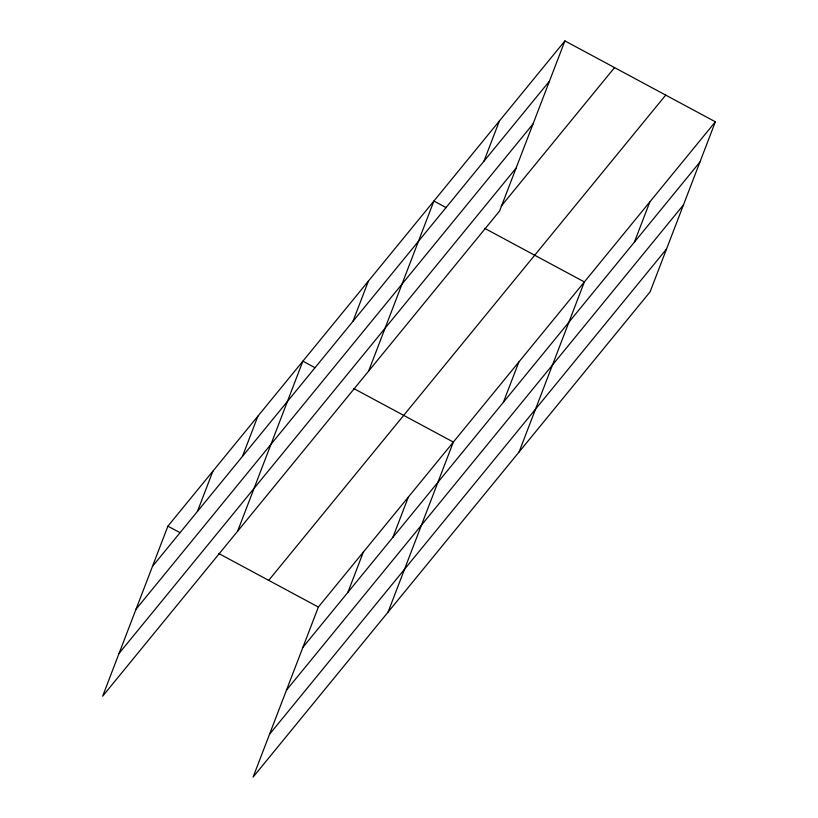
<?xml version="1.0" encoding="UTF-8"?>
<svg xmlns="http://www.w3.org/2000/svg" width="818" height="818" viewBox="0 0 818 818"><rect width="100%" height="100%" fill="white"/><g stroke="black" fill="none" stroke-linecap="round" stroke-linejoin="round"><path stroke-width="1.23" d="M564.911 40.9L167.905 526.158L102.639 696.2L499.634 210.942L564.911 40.9L715.361 121.8L650.095 291.842L253.089 777.1L318.366 607.058L715.361 121.8M197.445 511.414L212.905 471.168M242.445 456.424L257.895 416.168M237.619 531.209L302.885 361.167L315.022 367.701M352.936 321.362L368.397 281.106M368.621 371.075L433.898 201.034L446.035 207.557M483.949 161.218L499.399 120.972M347.906 592.314L363.356 552.058M392.906 537.324L408.356 497.068M388.069 612.109L453.346 442.068L353.652 388.468M503.397 402.262L518.847 362.006M519.082 451.976L584.359 281.934L484.665 228.334M634.41 242.118L649.86 201.872M152.455 566.414L549.451 81.156M136.013 609.246L533.009 123.988M119.08 653.367L516.076 168.109M501.342 205.983L614.553 67.597M268.713 580.361L665.709 95.103M302.916 647.314L699.911 162.056M286.474 690.147L683.47 204.889M269.531 734.267L666.537 249.009M167.905 526.158L180.042 532.682M218.672 553.459L318.366 607.058"/></g></svg>
